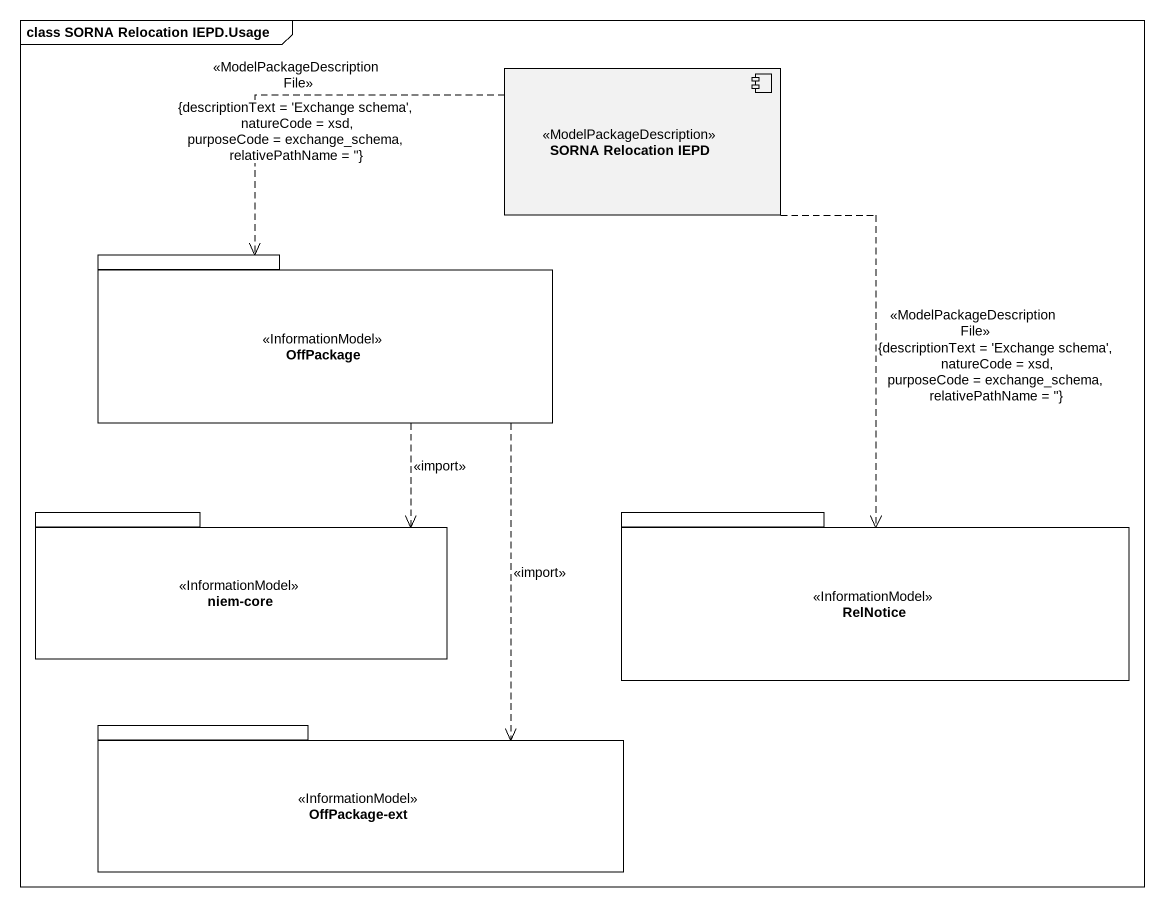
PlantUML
@startuml
mainframe class SORNA Relocation IEPD.Usage
component "SORNA Relocation IEPD" as SORNA_Relocation_IEPD <<ModelPackageDescription>>
package OffPackage <<InformationModel>> {
}
package "niem-core" as niem_core <<InformationModel>> {
}
package RelNotice <<InformationModel>> {
}
package "OffPackage-ext" as OffPackage_ext <<InformationModel>> {
}
SORNA_Relocation_IEPD ..> OffPackage : <<ModelPackageDescriptionFile>>\n{descriptionText = 'Exchange schema', natureCode = xsd, purposeCode = exchange_schema, relativePathName = ''}
SORNA_Relocation_IEPD ..> RelNotice : <<ModelPackageDescriptionFile>>\n{descriptionText = 'Exchange schema', natureCode = xsd, purposeCode = exchange_schema, relativePathName = ''}
OffPackage ..> niem_core : <<import>>
OffPackage ..> OffPackage_ext : <<import>>
@enduml
